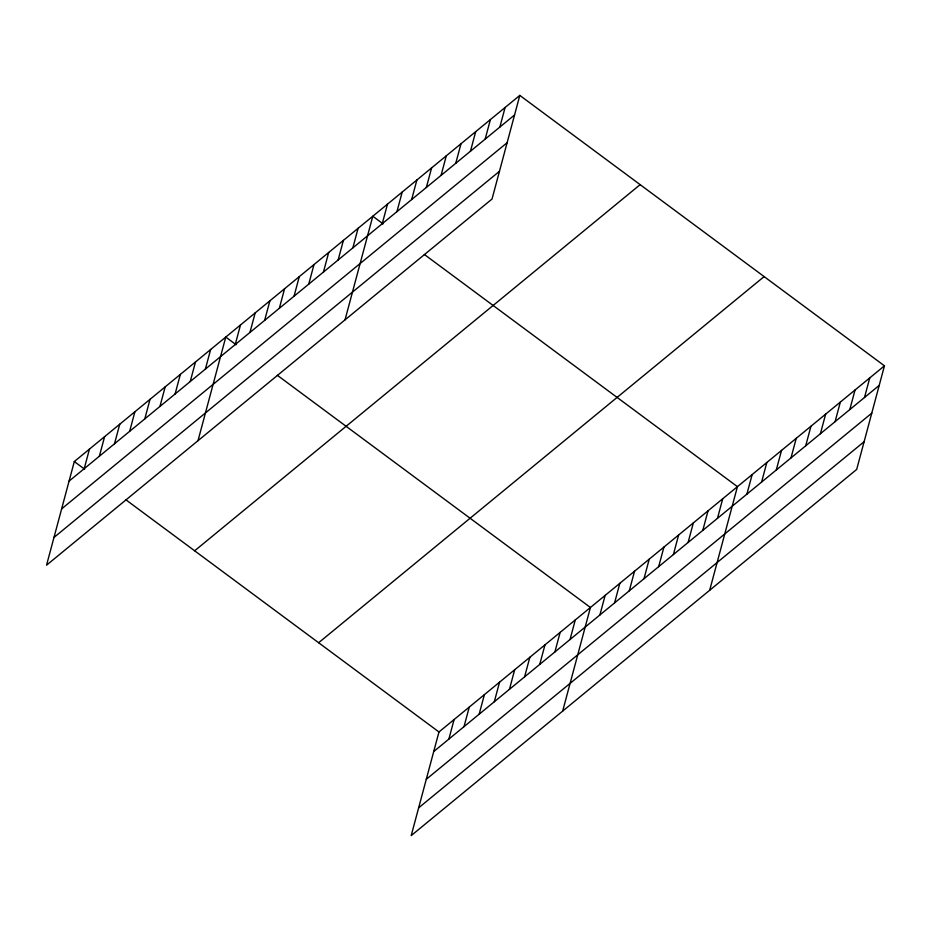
<?xml version="1.0" encoding="UTF-8"?>
<svg xmlns="http://www.w3.org/2000/svg" width="931" height="931" viewBox="0 0 931 931"><rect width="100%" height="100%" fill="white"/><g stroke="black" fill="none" stroke-linecap="round" stroke-linejoin="round"><path stroke-width="1.4" d="M519.801 95.404L74.317 461.555L46.55 565.175L492.034 199.025L519.801 95.404L884.45 365.825L856.683 469.445L411.199 835.596L438.966 731.975L884.45 365.825M84.221 468.677L89.457 449.103M99.361 456.225L104.609 436.651M114.513 443.784L119.75 424.199M129.653 431.332L134.902 411.758M144.805 418.88L150.042 399.306M159.946 406.428L165.194 386.854M175.098 393.988L180.346 374.413M190.238 381.535L195.487 361.961M205.39 369.083L210.639 349.509M198.012 440.677L225.779 337.057L236.09 344.714M235.24 344.551L240.477 324.977M249.939 332.472L255.187 312.897M264.637 320.392L269.885 300.818M279.335 308.301L284.583 288.726M294.045 296.221L299.282 276.647M308.743 284.141L313.991 264.567M323.441 272.061L328.69 252.476M338.139 259.97L343.388 240.396M352.849 247.89L358.086 228.316M345.029 319.857L372.796 216.236L383.106 223.882M382.245 223.731L387.494 204.145M396.943 211.64L402.192 192.065M411.653 199.56L416.89 179.986M426.351 187.48L431.6 167.906M441.05 175.4L446.298 155.814M455.748 163.309L460.996 143.735M470.458 151.229L475.694 131.655M485.156 139.15L490.404 119.575M499.854 127.058L505.102 107.484M448.858 739.098L454.107 719.523M464.01 726.657L469.259 707.083M479.151 714.205L484.399 694.631M494.303 701.753L499.551 682.179M509.455 689.312L514.692 669.726M524.595 676.86L529.844 657.286M539.747 664.408L544.984 644.834M554.888 651.956L560.136 632.382M570.04 639.516L575.277 619.93M562.661 711.109L590.429 607.489L277.357 375.309M599.878 614.984L605.127 595.398M614.588 602.892L619.825 583.318M629.286 590.813L634.535 571.238M643.984 578.733L649.233 559.159M658.683 566.653L663.931 547.067M673.392 554.562L678.629 534.988M688.09 542.482L693.339 522.908M702.789 530.402L708.037 510.828M717.487 518.311L722.735 498.737M709.678 590.277L737.433 486.657L424.361 254.477M746.895 494.152L752.143 474.577M761.593 482.072L766.841 462.486M776.291 469.98L781.54 450.406M791.001 457.901L796.238 438.326M805.699 445.821L810.948 426.247M820.397 433.741L825.646 414.155M835.095 421.65L840.344 402.076M849.805 409.57L855.042 389.996M864.503 397.49L869.752 377.916M69.069 481.129L514.552 114.978M61.644 508.861L507.127 142.711M53.986 537.431L499.47 171.292M194.649 550.791L640.132 184.641M318.623 642.739L764.118 276.588M433.718 751.55L879.201 385.411M426.282 779.282L871.777 413.143M418.624 807.864L864.119 441.713M74.317 461.555L84.628 469.201M125.883 499.796L438.966 731.975"/></g></svg>
